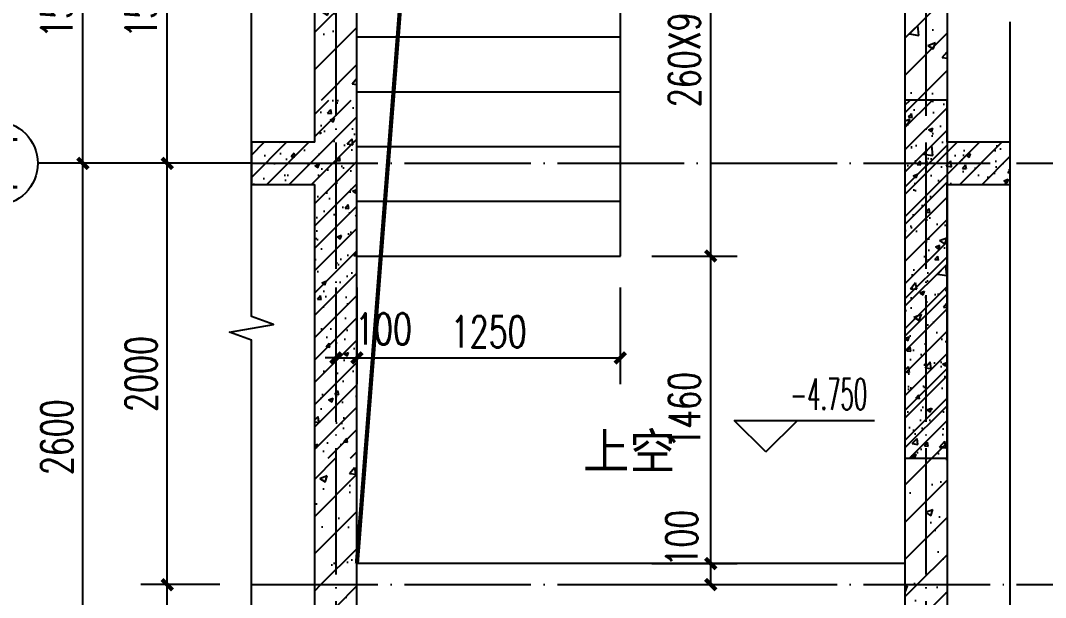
# Model space of a CAD drawing. Extents: x 393367 to 3005760, y 4998 to 826018.
# Drawn here: x 2816945 to 2821809, y 578030 to 580769 of the extents above; entities that cross this region are included whole.
import ezdxf
from ezdxf.enums import TextEntityAlignment as Align

# ---------------------------------------------------------------- set-up
doc = ezdxf.new("R2010")
doc.units = 0
doc.header["$LTSCALE"] = 1000
doc.linetypes.add('DOTE', pattern=[2.42, 2, -0.2, 0.02, -0.2])
doc.layers.get('0').update_dxf_attribs({"linetype": 'CONTINUOUS'})
doc.layers.get('Defpoints').update_dxf_attribs({"linetype": 'CONTINUOUS'})
for name, color, linetype in [('AXIS', 3, 'CONTINUOUS'), ('AXIS_TEXT', 7, 'CONTINUOUS'), ('COLUMN', 140, 'CONTINUOUS'), ('DIM_ELEV', 3, 'CONTINUOUS'), ('DIM_SYMB', 3, 'CONTINUOUS'), ('DOTE', 8, 'DOTE'), ('PUB_DIM', 3, 'CONTINUOUS'), ('PUB_HATCH', 8, 'CONTINUOUS'), ('PUB_TEXT', 7, 'CONTINUOUS'), ('STAIR', 2, 'CONTINUOUS'), ('WALL', 130, 'CONTINUOUS'), ('尺寸标注', 86, 'CONTINUOUS')]:
    doc.layers.add(name, color=color, linetype=linetype)
doc.styles.add('_TCH_AXIS', font='COMPLEX', dxfattribs={"bigfont": 'GBCBIG'})
doc.styles.add('_TCH_DIM', font='simplex.shx', dxfattribs={"width": 0.65, "bigfont": 'gbcbig.shx'})
doc.styles.add('_TCH_DIM_T3', font='SIMPLEX', dxfattribs={"width": 0.705882, "bigfont": 'GBCBIG'})
doc.styles.add('COMPLEX', font='COMPLEX')
doc.dimstyles.new('_TCH_ARCH&&50', dxfattribs={"dimtxt": 148.75, "dimasz": 50, "dimexe": 125, "dimexo": 150, "dimgap": 50, "dimtad": 1, "dimdec": 0, "dimzin": 0, "dimdsep": 46, "dimtxsty": '_TCH_DIM_T3', "dimblk": 'ARCHTICK', "dimcen": 0.09, "dimclrt": 4, "dimazin": 2, "dimtfac": 1, "dimtdec": 0, "dimtix": 1, "dimtmove": 2, "dimatfit": 3, "dimfxl": 1, "dimtolj": 1, "dimtzin": 0, "dimarcsym": 0})
pattern_1 = [(45, (2400942.72, 472320.16), (-88.388348, 88.388348), []), (50, (2400942.72, 472320.16), (358.6301, -31.37607), [37.5, -412.5]), (355, (2400942.7, 472320.16), (-69.37567, 376.09607), [30, -330]), (100.4514, (2400972.6, 472317.55), (289.2547, 344.71977), [31.8701, -350.57106]), (46.1842, (2400942.7, 472420.16), (533.62052, -82.7595), [56.25, -618.75]), (96.6356, (2400987.2, 472413.26), (467.33135, 487.05894), [47.80514, -525.8565]), (351.1842, (2400942.7, 472420.16), (467.331, 487.0593), [45, -495]), (21, (2400992.72, 472395.16), (298.45353, -201.30945), [37.5, -412.5]), (326, (2400992.7, 472395.16), (121.65767, 362.57502), [30, -330]), (71.4514, (2401017.6, 472378.4), (420.11131, 161.26525), [31.8701, -350.57106]), (37.5, (2400942.72, 472320.16), (6.079928, 166.446927), [0, -326, 0, -335, 0, -331.25]), (7.5, (2400942.72, 472320.16), (131.53477, 197.205856), [0, -191, 0, -318.5, 0, -126.25]), (327.5, (2400831.22, 472320.16), (266.91122, -11.277436), [0, -125, 0, -390, 0, -517.5]), (317.5, (2400781.22, 472320.16), (291.59308, 50.05249), [0, -162.5, 0, -259, 0, -367.5])]
pattern_2 = [(45, (2400942.72, 472320.16), (-53.033009, 53.033009), []), (50, (2400942.72, 472320.16), (215.178055, -18.82564), [22.5, -247.5]), (355, (2400942.72, 472320.16), (-41.6254, 225.65764), [18, -198]), (100.4514, (2400960.65, 472318.6), (173.55281, 206.83186), [19.12206, -210.34263]), (46.1842, (2400942.72, 472380.16), (320.17231, -49.6557), [33.75, -371.25]), (96.6356, (2400969.4, 472376.02), (280.39881, 292.23536), [28.68309, -315.5139]), (351.1842, (2400942.7, 472380.16), (280.39858, 292.23558), [27, -297]), (21, (2400972.72, 472365.16), (179.072116, -120.78567), [22.5, -247.5]), (326, (2400972.72, 472365.16), (72.9946, 217.54501), [18, -198]), (71.4514, (2400987.64, 472355.1), (252.06679, 96.75915), [19.12206, -210.34263]), (37.5, (2400942.72, 472320.16), (3.647957, 99.868156), [0, -195.6, 0, -201, 0, -198.75]), (7.5, (2400942.72, 472320.16), (78.92086, 118.323514), [0, -114.6, 0, -191.1, 0, -75.75]), (327.5, (2400875.82, 472320.16), (160.146731, -6.766462), [0, -75, 0, -234, 0, -310.5]), (317.5, (2400845.82, 472320.16), (174.95585, 30.031495), [0, -97.5, 0, -155.4, 0, -220.5])]

# ---------------------------------------------------------------- blocks, each defined once
blk = doc.blocks.new('_axiso')
blk.add_circle((0, 0), 0.5)
at = {"layer": 'AXIS_TEXT', "style": 'COMPLEX', "width": 1.041667}
blk.add_attdef('A', text='', height=0.56, dxfattribs=at).set_placement((-0.25, -0.28), (0.25, -0.28), align=Align.FIT)
blk = doc.blocks.new('_ArchTick')
at = {"color": 0, "linetype": 'ByBlock', "const_width": 0.4}
blk.add_lwpolyline([(-0.5, -0.5), (0.5, 0.5)], dxfattribs=at)
blk = doc.blocks.new('*D2069')
at = {"layer": 'Defpoints', "color": 0, "transparency": 16777216}
for p in [(2817641.4, 578090.9), (2818041.4, 578090.9), (2818041.4, 577490.9)]:
    blk.add_point(p, dxfattribs=at)
at = {"layer": '尺寸标注', "color": 0, "lineweight": -2, "transparency": 16777216}
for p, q in [((2817891.4, 578090.9), (2817516.4, 578090.9)), ((2817641.4, 577490.9), (2817641.4, 578090.9)), ((2817891.4, 577490.9), (2817516.4, 577490.9))]:
    blk.add_line(p, q, dxfattribs=at)
at = {"layer": '尺寸标注', "color": 0, "lineweight": -2, "transparency": 16777216, "xscale": 50, "yscale": 50, "zscale": 50}
for p, rotation in [((2817641.4, 578090.9), 90), ((2817641.4, 577490.9), 270)]:
    blk.add_blockref('_ArchTick', p, dxfattribs=dict(at, rotation=rotation))
at = {"layer": '尺寸标注', "color": 4, "transparency": 16777216, "insert": (2817517.1, 577790.9), "char_height": 148.75, "attachment_point": 5, "rotation": 90, "style": '_TCH_DIM_T3'}
blk.add_mtext('\\A1;600', dxfattribs=at)
blk = doc.blocks.new('*D2070')
at = {"layer": 'Defpoints', "color": 0, "transparency": 16777216}
for p in [(2817641.4, 580090.9), (2818041.4, 580090.9), (2818041.4, 578090.9)]:
    blk.add_point(p, dxfattribs=at)
at = {"layer": '尺寸标注', "color": 0, "lineweight": -2, "transparency": 16777216}
for p, q in [((2817891.4, 580090.9), (2817516.4, 580090.9)), ((2817641.4, 578090.9), (2817641.4, 580090.9)), ((2817891.4, 578090.9), (2817516.4, 578090.9))]:
    blk.add_line(p, q, dxfattribs=at)
at = {"layer": '尺寸标注', "color": 0, "lineweight": -2, "transparency": 16777216, "xscale": 50, "yscale": 50, "zscale": 50}
for p, rotation in [((2817641.4, 580090.9), 90), ((2817641.4, 578090.9), 270)]:
    blk.add_blockref('_ArchTick', p, dxfattribs=dict(at, rotation=rotation))
at = {"layer": '尺寸标注', "color": 4, "transparency": 16777216, "insert": (2817517.1, 579090.9), "char_height": 148.75, "attachment_point": 5, "rotation": 90, "style": '_TCH_DIM_T3'}
blk.add_mtext('\\A1;2000', dxfattribs=at)
blk = doc.blocks.new('*D2071')
at = {"layer": 'Defpoints', "color": 0, "transparency": 16777216}
for p in [(2817641.4, 581640.9), (2818041.4, 581640.9), (2818041.4, 580090.9)]:
    blk.add_point(p, dxfattribs=at)
at = {"layer": '尺寸标注', "color": 0, "lineweight": -2, "transparency": 16777216}
for p, q in [((2817891.4, 581640.9), (2817516.4, 581640.9)), ((2817641.4, 580090.9), (2817641.4, 581640.9)), ((2817891.4, 580090.9), (2817516.4, 580090.9))]:
    blk.add_line(p, q, dxfattribs=at)
at = {"layer": '尺寸标注', "color": 0, "lineweight": -2, "transparency": 16777216, "xscale": 50, "yscale": 50, "zscale": 50}
for p, rotation in [((2817641.4, 581640.9), 90), ((2817641.4, 580090.9), 270)]:
    blk.add_blockref('_ArchTick', p, dxfattribs=dict(at, rotation=rotation))
at = {"layer": '尺寸标注', "color": 4, "transparency": 16777216, "insert": (2817517.1, 580865.9), "char_height": 148.75, "attachment_point": 5, "rotation": 90, "style": '_TCH_DIM_T3'}
blk.add_mtext('\\A1;1550', dxfattribs=at)
blk = doc.blocks.new('*D2077')
at = {"layer": 'Defpoints', "color": 0, "transparency": 16777216}
for p in [(2817241.4, 580090.9), (2818041.4, 580090.9), (2818041.4, 577490.9)]:
    blk.add_point(p, dxfattribs=at)
at = {"layer": 'PUB_DIM', "color": 0, "lineweight": -2, "transparency": 16777216}
for p, q in [((2817891.4, 580090.9), (2817116.4, 580090.9)), ((2817241.4, 577490.9), (2817241.4, 580090.9)), ((2817891.4, 577490.9), (2817116.4, 577490.9))]:
    blk.add_line(p, q, dxfattribs=at)
at = {"layer": 'PUB_DIM', "color": 0, "lineweight": -2, "transparency": 16777216, "xscale": 50, "yscale": 50, "zscale": 50}
for p, rotation in [((2817241.4, 580090.9), 90), ((2817241.4, 577490.9), 270)]:
    blk.add_blockref('_ArchTick', p, dxfattribs=dict(at, rotation=rotation))
at = {"layer": 'PUB_DIM', "color": 4, "transparency": 16777216, "insert": (2817117.1, 578790.9), "char_height": 148.75, "attachment_point": 5, "rotation": 90, "style": '_TCH_DIM_T3'}
blk.add_mtext('\\A1;2600', dxfattribs=at)
blk = doc.blocks.new('*D2078')
at = {"layer": 'Defpoints', "color": 0, "transparency": 16777216}
for p in [(2817241.4, 581640.9), (2818041.4, 581640.9), (2818041.4, 580090.9)]:
    blk.add_point(p, dxfattribs=at)
at = {"layer": 'PUB_DIM', "color": 0, "lineweight": -2, "transparency": 16777216}
for p, q in [((2817891.4, 581640.9), (2817116.4, 581640.9)), ((2817241.4, 580090.9), (2817241.4, 581640.9)), ((2817891.4, 580090.9), (2817116.4, 580090.9))]:
    blk.add_line(p, q, dxfattribs=at)
at = {"layer": 'PUB_DIM', "color": 0, "lineweight": -2, "transparency": 16777216, "xscale": 50, "yscale": 50, "zscale": 50}
for p, rotation in [((2817241.4, 581640.9), 90), ((2817241.4, 580090.9), 270)]:
    blk.add_blockref('_ArchTick', p, dxfattribs=dict(at, rotation=rotation))
at = {"layer": 'PUB_DIM', "color": 4, "transparency": 16777216, "insert": (2817117.1, 580865.9), "char_height": 148.75, "attachment_point": 5, "rotation": 90, "style": '_TCH_DIM_T3'}
blk.add_mtext('\\A1;1550', dxfattribs=at)
blk = doc.blocks.new('*D2112')
at = {"layer": 'Defpoints', "color": 0, "transparency": 16777216}
for p in [(2819791.4, 578190.9), (2820220, 578190.9), (2819791.4, 578090.9)]:
    blk.add_point(p, dxfattribs=at)
at = {"layer": '尺寸标注', "color": 0, "lineweight": -2, "transparency": 16777216}
for p, q in [((2819941.4, 578190.9), (2820345, 578190.9)), ((2820220, 578090.9), (2820220, 578190.9)), ((2819941.4, 578090.9), (2820345, 578090.9))]:
    blk.add_line(p, q, dxfattribs=at)
at = {"layer": '尺寸标注', "color": 0, "lineweight": -2, "transparency": 16777216, "xscale": 50, "yscale": 50, "zscale": 50}
for p, rotation in [((2820220, 578190.9), 89.99973339050906), ((2820220, 578090.9), 269.999733390509)]:
    blk.add_blockref('_ArchTick', p, dxfattribs=dict(at, rotation=rotation))
at = {"layer": '尺寸标注', "color": 4, "transparency": 16777216, "insert": (2820082.5, 578311.1), "char_height": 148.75, "attachment_point": 5, "rotation": 89.9997, "style": '_TCH_DIM_T3'}
blk.add_mtext('\\A1;100', dxfattribs=at)
blk = doc.blocks.new('*D2113')
at = {"layer": 'Defpoints', "color": 0, "transparency": 16777216}
for p in [(2819791.4, 579650.9), (2820220, 579650.9), (2819791.4, 578190.9)]:
    blk.add_point(p, dxfattribs=at)
at = {"layer": '尺寸标注', "color": 0, "lineweight": -2, "transparency": 16777216}
for p, q in [((2819941.4, 579650.9), (2820345, 579650.9)), ((2820220, 578190.9), (2820220, 579650.9)), ((2819941.4, 578190.9), (2820345, 578190.9))]:
    blk.add_line(p, q, dxfattribs=at)
at = {"layer": '尺寸标注', "color": 0, "lineweight": -2, "transparency": 16777216, "xscale": 50, "yscale": 50, "zscale": 50}
for p, rotation in [((2820220, 579650.9), 89.99973339057705), ((2820220, 578190.9), 269.999733390577)]:
    blk.add_blockref('_ArchTick', p, dxfattribs=dict(at, rotation=rotation))
at = {"layer": '尺寸标注', "color": 4, "transparency": 16777216, "insert": (2820095.7, 578920.9), "char_height": 148.75, "attachment_point": 5, "rotation": 89.9997, "style": '_TCH_DIM_T3'}
blk.add_mtext('\\A1;1460', dxfattribs=at)
blk = doc.blocks.new('*D2114')
at = {"layer": 'Defpoints', "color": 0, "transparency": 16777216}
for p in [(2819791.4, 581990.9), (2820220.1, 581990.9), (2819791.4, 579650.9)]:
    blk.add_point(p, dxfattribs=at)
at = {"layer": '尺寸标注', "color": 0, "lineweight": -2, "transparency": 16777216}
for p, q in [((2819941.4, 581990.9), (2820345.1, 581990.9)), ((2820220, 579650.9), (2820220.1, 581990.9)), ((2819941.4, 579650.9), (2820345, 579650.9))]:
    blk.add_line(p, q, dxfattribs=at)
at = {"layer": '尺寸标注', "color": 0, "lineweight": -2, "transparency": 16777216, "xscale": 50, "yscale": 50, "zscale": 50}
for p, rotation in [((2820220.1, 581990.9), 89.99973339058248), ((2820220, 579650.9), 269.9997333905825)]:
    blk.add_blockref('_ArchTick', p, dxfattribs=dict(at, rotation=rotation))
at = {"layer": '尺寸标注', "color": 4, "transparency": 16777216, "insert": (2820095.7, 580820.9), "char_height": 148.75, "attachment_point": 5, "rotation": 89.9997, "style": '_TCH_DIM_T3'}
blk.add_mtext('\\A1;260X9=2340', dxfattribs=at)
blk = doc.blocks.new('*D2118')
at = {"layer": 'Defpoints', "color": 0, "transparency": 16777216}
for p in [(2818541.3, 579650.9), (2819791.3, 579650.9), (2819791.3, 579167.3)]:
    blk.add_point(p, dxfattribs=at)
at = {"layer": '尺寸标注', "color": 0, "lineweight": -2, "transparency": 16777216}
for p, q in [((2818541.3, 579500.9), (2818541.3, 579042.3)), ((2819791.3, 579500.9), (2819791.3, 579042.3)), ((2818541.3, 579167.3), (2819791.3, 579167.3))]:
    blk.add_line(p, q, dxfattribs=at)
at = {"layer": '尺寸标注', "color": 0, "lineweight": -2, "transparency": 16777216, "xscale": 50, "yscale": 50, "zscale": 50, "rotation": 180}
blk.add_blockref('_ArchTick', (2818541.3, 579167.3), dxfattribs=at)
at = {"layer": '尺寸标注', "color": 0, "lineweight": -2, "transparency": 16777216, "xscale": 50, "yscale": 50, "zscale": 50}
blk.add_blockref('_ArchTick', (2819791.3, 579167.3), dxfattribs=at)
at = {"layer": '尺寸标注', "color": 4, "transparency": 16777216, "insert": (2819166.3, 579291.6), "char_height": 148.75, "attachment_point": 5, "style": '_TCH_DIM_T3'}
blk.add_mtext('\\A1;1250', dxfattribs=at)
blk = doc.blocks.new('*D2119')
at = {"layer": 'Defpoints', "color": 0, "transparency": 16777216}
for p in [(2818441.4, 579650.9), (2818541.3, 579650.9), (2818541.3, 579167.3)]:
    blk.add_point(p, dxfattribs=at)
at = {"layer": '尺寸标注', "color": 0, "lineweight": -2, "transparency": 16777216}
for p, q in [((2818441.4, 579500.9), (2818441.4, 579042.3)), ((2818541.3, 579500.9), (2818541.3, 579042.3)), ((2818441.4, 579167.3), (2818391.4, 579167.3)), ((2818441.4, 579167.3), (2818541.3, 579167.3)), ((2818541.3, 579167.3), (2818591.3, 579167.3))]:
    blk.add_line(p, q, dxfattribs=at)
at = {"layer": '尺寸标注', "color": 0, "lineweight": -2, "transparency": 16777216, "xscale": 50, "yscale": 50, "zscale": 50}
blk.add_blockref('_ArchTick', (2818441.4, 579167.3), dxfattribs=at)
at = {"layer": '尺寸标注', "color": 0, "lineweight": -2, "transparency": 16777216, "xscale": 50, "yscale": 50, "zscale": 50, "rotation": 180}
blk.add_blockref('_ArchTick', (2818541.3, 579167.3), dxfattribs=at)
at = {"layer": '尺寸标注', "color": 4, "transparency": 16777216, "insert": (2818667.5, 579304.8), "char_height": 148.75, "attachment_point": 5, "style": '_TCH_DIM_T3'}
blk.add_mtext('\\A1;100', dxfattribs=at)

msp = doc.modelspace()

# ---------------------------------------------------------------- hatches: boundary and pattern name
at = {"layer": 'PUB_HATCH'}
h = msp.add_hatch(dxfattribs=at)
h.set_pattern_fill('钢筋混凝土', color=256, scale=50, style=0)
h.set_pattern_definition(pattern_1)
h.paths.add_polyline_path([(2818341.43868, 580190.88879), (2818341.53686, 580190.88879), (2818341.53686, 580390.89032), (2818541.43868, 580390.89032), (2818541.43867, 583490.89165), (2818341.43867, 583690.89165)])
h = msp.add_hatch(dxfattribs=at)
h.set_pattern_fill('钢筋混凝土', color=256, scale=50, style=0)
h.set_pattern_definition(pattern_1)
h.paths.add_polyline_path([(2821341.43868, 581990.89861), (2821141.43868, 582190.88678), (2821141.43868, 578090.89408), (2821341.43868, 578090.89408)])
h = msp.add_hatch(dxfattribs=at)
h.set_pattern_fill('钢筋混凝土', color=256, scale=30, style=0)
h.set_pattern_definition(pattern_2)
h.paths.add_polyline_path([(2818041.43868, 579990.88879), (2818341.53686, 579990.88879), (2818341.53686, 578690.89032), (2818541.53686, 578690.89032), (2818541.53686, 580390.89032), (2818341.53686, 580390.89032), (2818341.53686, 580190.88879), (2818041.43868, 580190.88879)])
h = msp.add_hatch(dxfattribs=at)
h.set_pattern_fill('钢筋混凝土', color=256, scale=30, style=0)
h.set_pattern_definition(pattern_2)
h.paths.add_polyline_path([(2821641.43868, 579990.88879), (2821641.43868, 580190.88879), (2821341.53686, 580190.88879), (2821341.53686, 580390.89032), (2821141.53686, 580390.89032), (2821141.53686, 578690.838), (2821341.53686, 578690.838), (2821341.53686, 579990.88879)])
h = msp.add_hatch(dxfattribs=at)
h.set_pattern_fill('钢筋混凝土', color=256, scale=50, style=0)
h.set_pattern_definition(pattern_1)
h.paths.add_polyline_path([(2818541.43868, 578690.89032), (2818341.53686, 578690.89032), (2818341.53686, 579990.88879), (2818341.43868, 579990.88879), (2818341.43868, 578090.89188), (2818541.43868, 578090.89188)])
h = msp.add_hatch(dxfattribs=at)
h.set_pattern_fill('钢筋混凝土', color=256, scale=50, style=0)
h.set_pattern_definition(pattern_1)
h.paths.add_polyline_path([(2818341.43868, 577590.88939), (2818341.44049, 577990.89006), (2818541.43868, 577990.89006), (2818541.43868, 578090.89188), (2818341.43868, 578090.89188)])
h = msp.add_hatch(dxfattribs=at)
h.set_pattern_fill('钢筋混凝土', color=256, scale=50, style=0)
h.set_pattern_definition(pattern_1)
h.paths.add_polyline_path([(2821141.43868, 576090.88868), (2821341.43868, 576090.88854), (2821341.43868, 578090.89408), (2821141.43868, 578090.89408)])

# ---------------------------------------------------------------- linework, layer by layer
at = {"color": 6, "const_width": 20}
msp.add_lwpolyline([(2818541.43838, 578190.89434), (2818927.01726, 583160.61359), (2821141.43868, 583490.92846)], dxfattribs=at)
at = {"layer": 'AXIS'}
msp.add_line((2818041.43868, 580090.89229), (2817026.8311, 580090.89229), dxfattribs=at)
at = {"layer": 'COLUMN', "color": 6}
for p, q in [((2818541.53686, 578690.89032), (2818541.53686, 580390.89032)), ((2821341.53686, 580390.89032), (2821141.53686, 580390.89032)), ((2821141.53686, 580390.89032), (2821141.53686, 578690.838)), ((2821341.53686, 580190.88879), (2821341.53686, 580390.89032)), ((2818341.43868, 580190.88879), (2818041.43868, 580190.88879)), ((2818041.43868, 580190.88879), (2818041.43868, 579990.88879)), ((2821641.43868, 580190.88879), (2821341.53686, 580190.88879)), ((2821641.43868, 579990.88879), (2821641.43868, 580190.88879)), ((2818041.43868, 579990.88879), (2818341.43868, 579990.88879)), ((2821341.53686, 578690.838), (2821341.53686, 579990.88879)), ((2821341.53686, 579990.88879), (2821641.43868, 579990.88879)), ((2818541.43868, 578690.89032), (2818541.53686, 578690.89032)), ((2821141.53686, 578690.838), (2821341.53686, 578690.838))]:
    msp.add_line(p, q, dxfattribs=at)
at = {"layer": 'DIM_ELEV', "color": 6}
for p, q in [((2820481.68838, 578720.8943), (2820331.68838, 578870.8943)), ((2820331.68838, 578870.8943), (2820996.60885, 578870.8943)), ((2820481.68838, 578720.8943), (2820631.68838, 578870.8943))]:
    msp.add_line(p, q, dxfattribs=at)
at = {"layer": 'DIM_SYMB'}
for points in [[(2818041.43868, 573342.15342), (2818041.43868, 579251.00498), (2817936.43868, 579289.22185), (2818146.43868, 579326.25052), (2818041.43868, 579363.50498), (2818041.43868, 585272.35654)], [(2821641.43868, 573342.15342), (2821641.43868, 576995.73344), (2821536.43868, 577033.95031), (2821746.43868, 577070.97898), (2821641.43868, 577108.23344), (2821641.43868, 580761.81346)]]:
    msp.add_lwpolyline(points, dxfattribs=at)
msp.add_lwpolyline([(2819141.43112, 582052.95417, 0, 0, 0), (2819141.42801, 579800.89444, 40, 0, 0), (2819141.4278, 579650.89444, 0, 0, 0)], format="xyseb", dxfattribs=at)
at = {"layer": 'DOTE', "linetype": 'DOTE', "ltscale": 0.3}
for p, q in [((2818441.43868, 585272.35654), (2818441.43868, 575990.89181)), ((2821241.43868, 585272.35654), (2821241.43868, 575990.8938)), ((2818041.43868, 580090.8927), (2829405.01824, 580090.8927)), ((2818041.43868, 578090.89158), (2829405.01824, 578090.89969))]:
    msp.add_line(p, q, dxfattribs=at)
at = {"layer": 'STAIR'}
for p, q in [((2818541.43486, 580390.89032), (2818541.44231, 581990.89724)), ((2819791.43142, 579650.89142), (2819791.44231, 581990.89142)), ((2818541.43626, 580690.89724), (2819791.43626, 580690.89142)), ((2818541.43505, 580430.89724), (2819791.43505, 580430.89142)), ((2818541.53686, 580170.89724), (2819791.43384, 580170.89142)), ((2818541.53686, 579910.89724), (2819791.43263, 579910.89142)), ((2818541.53686, 579650.89724), (2819791.43142, 579650.89142))]:
    msp.add_line(p, q, dxfattribs=at)
at = {"layer": 'WALL'}
for p, q in [((2818341.43868, 580190.88879), (2818341.43867, 583690.89165)), ((2818541.43868, 580390.89032), (2818541.43867, 583490.89165)), ((2821141.43868, 582190.88678), (2821141.43868, 578090.89408)), ((2821341.43868, 581990.89861), (2821341.43868, 578090.89408)), ((2818341.43868, 578090.89188), (2818341.43868, 579990.88879)), ((2818541.43868, 578090.89188), (2818541.43868, 578690.89032)), ((2821141.43868, 578190.894), (2818541.43868, 578190.89196)), ((2818341.43868, 577990.89006), (2818341.43868, 578090.89188)), ((2818541.43868, 577990.89006), (2818541.43868, 578090.89188)), ((2821141.43868, 578090.89408), (2821141.43868, 576090.88868)), ((2821341.43868, 578090.89408), (2821341.43868, 576090.88854))]:
    msp.add_line(p, q, dxfattribs=at)

# ---------------------------------------------------------------- block references
at = {"layer": 'AXIS'}
ref = msp.add_blockref('_axiso', (2816826.8311, 580090.89229), dxfattribs=dict(at, xscale=400, yscale=400, zscale=400))
ref.add_attrib('A', 'K', dxfattribs={"layer": 'AXIS_TEXT', "height": 226.27417, "style": '_TCH_AXIS', "width": 1.105263}).set_placement((2816713.69402, 579977.7552), (2816939.96819, 579977.7552), align=Align.FIT)

# ---------------------------------------------------------------- texts
at = {"layer": 'PUB_TEXT', "color": 6, "style": '_TCH_DIM', "width": 0.494118}
msp.add_text('-4.750', height=148.75, dxfattribs=at).set_placement((2820596.60885, 578920.9443))
at = {"layer": 'PUB_TEXT', "color": 7}
msp.add_text('上空', height=168.794326, dxfattribs=at).set_placement((2819614.62086, 578640.53235))

# ---------------------------------------------------------------- dimensions: what is measured, and where the dimension line sits
at = {"layer": 'PUB_DIM'}
for p1, p2, picture, middle in [((2818041.43868, 580090.89229), (2818041.43868, 581640.89228), '*D2078', (2817117.06368, 580865.89228)), ((2818041.43868, 577490.89228), (2818041.43868, 580090.89229), '*D2077', (2817117.06368, 578790.89228))]:
    dim = msp.add_aligned_dim(p1=p1, p2=p2, distance=800, dimstyle='_TCH_ARCH&&50', dxfattribs=at)
    dim.commit()
    dim.dimension.update_dxf_attribs({"geometry": picture, "text_midpoint": middle})
at = {"layer": '尺寸标注', "color": 106}
dim = msp.add_aligned_dim(p1=(2819791.43142, 579650.89142), p2=(2819791.44231, 581990.89142), distance=-428.6115, text='260X9=2340', dimstyle='_TCH_ARCH&&50', dxfattribs=at)
dim.commit()
dim.dimension.update_dxf_attribs({"geometry": '*D2114', "text_midpoint": (2820095.67336, 580820.89)})
for p1, p2, distance, picture, middle in [((2818041.43868, 580090.89229), (2818041.43868, 581640.89228), 400, '*D2071', (2817517.06368, 580865.89228)), ((2818041.43868, 578090.89037), (2818041.43868, 580090.89229), 400, '*D2070', (2817517.06368, 579090.89133)), ((2819791.42462, 578190.89512), (2819791.43142, 579650.89142), -428.6115, '*D2113', (2820095.66452, 578920.89185)), ((2818541.30995, 579650.89142), (2819791.30924, 579650.89142), -483.63734, '*D2118', (2819166.30959, 579291.62908)), ((2818041.43868, 577490.89228), (2818041.43868, 578090.89037), 400, '*D2069', (2817517.06368, 577790.89133))]:
    dim = msp.add_aligned_dim(p1=p1, p2=p2, distance=distance, dimstyle='_TCH_ARCH&&50', dxfattribs=at)
    dim.commit()
    dim.dimension.update_dxf_attribs({"geometry": picture, "text_midpoint": middle})
for base, p1, p2, angle, picture, middle in [((2818541.30995, 579167.25408), (2818441.37419, 579650.89142), (2818541.30995, 579650.89142), 0, '*D2119', (2818667.52028, 579304.75408)), ((2820220.03613, 578190.89312), (2819791.42416, 578090.89281), (2819791.42462, 578190.89512), 89.99973339, '*D2112', (2820082.53502, 578311.06066))]:
    dim = msp.add_linear_dim(base=base, p1=p1, p2=p2, angle=angle, dimstyle='_TCH_ARCH&&50', dxfattribs=at)
    dim.commit()
    dim.dimension.update_dxf_attribs({"geometry": picture, "text_midpoint": middle, "dimtype": 161})

doc.saveas('drawing.dxf')
